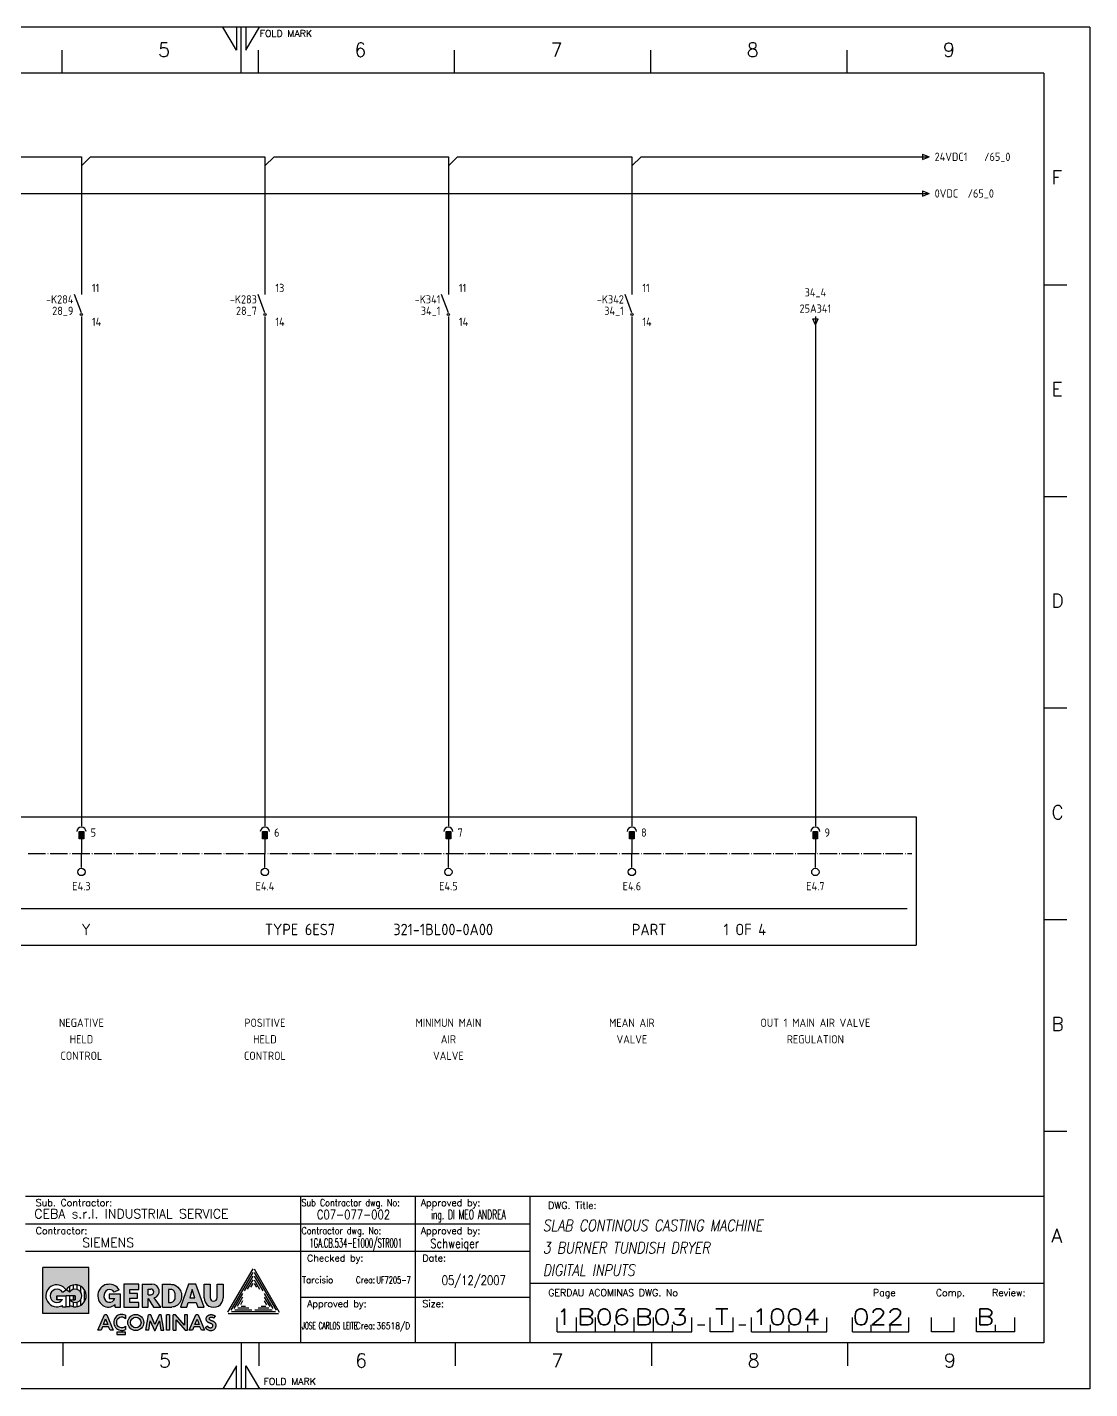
# Model space of a CAD drawing. Extents: x 520 to 940, y 6 to 303.
# Drawn here: x 708.5 to 940.2, y 6.5 to 303.5 of the extents above; entities that cross this region are included whole.
import ezdxf
from ezdxf.enums import TextEntityAlignment as Align

# ---------------------------------------------------------------- set-up
doc = ezdxf.new("R2010")
doc.units = 0
doc.header["$LTSCALE"] = 25
doc.header["$MEASUREMENT"] = 0
doc.linetypes.add('EPLANLINE7', pattern=[0])
doc.layers.get('0').update_dxf_attribs({"linetype": 'CONTINUOUS'})
for name, color, linetype in [('AUTOCONNECTING', 2, 'CONTINUOUS'), ('DESIG_', 3, 'CONTINUOUS'), ('FORM_1', 7, 'CONTINUOUS'), ('FORM_2', 4, 'CONTINUOUS'), ('FORM_3', 6, 'CONTINUOUS'), ('FORM_4', 1, 'CONTINUOUS'), ('MORSETTI', 7, 'CONTINUOUS'), ('RIF_', 7, 'CONTINUOUS'), ('SEF', 5, 'CONTINUOUS'), ('SIMBOLO', 4, 'CONTINUOUS'), ('TESTI', 7, 'CONTINUOUS'), ('TESTO', 5, 'CONTINUOUS')]:
    doc.layers.add(name, color=color, linetype=linetype)
doc.styles.add('ROMANS', font='romans.shx', dxfattribs={"width": 0.7, "oblique": 10, "height": 4})
doc.styles.get("Standard").update_dxf_attribs({"font": 'isocp.shx'})

# ---------------------------------------------------------------- blocks, each defined once
blk = doc.blocks.new('Format A3')
at = {"layer": 'FORM_1'}
h = blk.add_hatch(color=256, dxfattribs=at)
edge = h.paths.add_edge_path()
edge.add_line((217.87, 22.79), (217.87, 17.78))
edge.add_line((217.87, 17.78), (219.92, 17.78))
edge.add_spline(control_points=[(219.92, 17.78), (220.24, 17.85), (220.98, 18), (221.84, 18.93), (222.13, 20.2), (221.81, 21.63), (220.8, 22.71), (219.89, 22.77), (219.58, 22.79)], knot_values=[0, 0, 0, 0, 0.968333, 2.238245, 3.514092, 4.752916, 6.526982, 7.43734, 7.43734, 7.43734, 7.43734], degree=3, periodic=0)
edge.add_line((219.58, 22.79), (217.87, 22.79))
edge = h.paths.add_edge_path(flags=16)
edge.add_spline(control_points=[(219.59, 21.67), (219.7, 21.66), (220.06, 21.63), (220.6, 21.16), (220.68, 20.32), (220.63, 19.48), (220.1, 18.85), (219.69, 18.84), (219.58, 18.84)], knot_values=[0, 0, 0, 0, 0.326882, 1.089251, 1.872602, 2.763575, 3.625522, 3.966209, 3.966209, 3.966209, 3.966209], degree=3, periodic=0)
edge.add_line((219.58, 18.84), (219.17, 18.84))
edge.add_line((219.17, 18.84), (219.17, 21.67))
edge.add_line((219.17, 21.67), (219.59, 21.67))
h.paths.add_polyline_path([(223.55, 22.79), (221.81, 17.78), (223.19, 17.78), (223.48, 18.84), (225.23, 18.84), (225.54, 17.78), (226.94, 17.78), (225.11, 22.79)])
h.paths.add_polyline_path([(224.33, 21.67), (224.94, 19.81), (223.79, 19.81)], flags=16)
h.paths.add_polyline_path([(228.25, 22.79), (226.96, 22.79), (226.97, 19.8, 0.995265), (231.07, 19.81), (231.07, 22.79), (229.77, 22.79), (229.77, 19.87, -1), (228.25, 19.87)])
h.paths.add_polyline_path([(215.57, 22.79), (213.43, 22.79), (213.43, 17.78), (214.72, 17.78), (214.72, 19.66), (215.93, 17.78), (217.52, 17.78), (216.02, 19.84, 0.906396)])
h.paths.add_polyline_path([(215.29, 20.49), (214.72, 20.5), (214.72, 21.75), (215.31, 21.75, -1.017604)], flags=16)
h.paths.add_polyline_path([(209.42, 22.79), (209.42, 17.78), (212.73, 17.78), (212.73, 18.83), (210.73, 18.83), (210.73, 19.76), (212.41, 19.76), (212.41, 20.8), (210.73, 20.8), (210.73, 21.67), (212.73, 21.67), (212.73, 22.79)])
edge = h.paths.add_edge_path()
edge.add_ellipse((206.05, 20.28), major_axis=(0, -2.49), ratio=0.91559, start_angle=180.5657, end_angle=401.2517)
edge.add_line((207.56, 18.41), (207.56, 17.78))
edge.add_line((207.56, 17.78), (208.68, 17.78))
edge.add_line((208.68, 17.78), (208.68, 20.66))
edge.add_line((208.68, 20.66), (206.26, 20.66))
edge.add_line((206.26, 20.66), (206.26, 19.69))
edge.add_line((206.26, 19.69), (207.49, 19.69))
edge.add_ellipse((206.34, 20.25), major_axis=(0, -1.41), ratio=0.88785, start_angle=126.9107, end_angle=426.8029, ccw=False)
edge.add_line((207.34, 21.09), (208.41, 21.6))
edge.add_arc((206.36, 20.45), 2.34, 29.2872, 98.191)
h.paths.add_polyline_path([(205.74, 16.12), (205.19, 16.12), (203.77, 12.78), (204.46, 12.78), (204.76, 13.48), (206.07, 13.48), (206.44, 12.78), (207.11, 12.79)])
h.paths.add_polyline_path([(205.46, 15.22), (205.93, 14.01), (204.97, 14.01)], flags=16)
h.paths.add_polyline_path([(209.78, 12.92), (209.78, 13.66, -2.423597), (209.78, 15.28), (209.78, 16.02, 1.652966)])
h.paths.add_polyline_path([(210.29, 14.45, 1), (213.8, 14.45, 1)])
h.paths.add_polyline_path([(213.19, 14.45, -1), (210.89, 14.45, -1)], flags=16)
h.paths.add_polyline_path([(215.31, 16.12), (214.82, 16.12), (214.22, 12.78), (214.87, 12.78), (215.21, 14.84), (216.1, 12.73), (216.28, 12.73), (217.19, 14.84), (217.49, 12.78), (218.15, 12.78), (217.6, 16.12), (217.12, 16.12), (216.2, 13.99)])
h.paths.add_polyline_path([(219.4, 16.12), (218.75, 16.12), (218.75, 12.78), (219.4, 12.78)])
h.paths.add_polyline_path([(220.16, 12.78), (220.81, 12.78), (220.81, 15.04), (222.79, 12.78), (223.3, 12.78), (223.3, 16.12), (222.65, 16.12), (222.65, 13.88), (220.68, 16.12), (220.16, 16.12)])
h.paths.add_polyline_path([(225.66, 16.12), (225.13, 16.12), (223.7, 12.77), (224.39, 12.77), (224.69, 13.47), (226, 13.47), (226.37, 12.77), (227.04, 12.77)])
h.paths.add_polyline_path([(225.39, 15.2), (225.86, 14), (224.9, 14)], flags=16)
edge = h.paths.add_edge_path()
edge.add_spline(control_points=[(229.42, 15.81), (229.38, 15.84), (229.32, 15.89), (229.21, 15.96), (229.1, 16.02), (228.95, 16.09), (228.79, 16.14), (228.58, 16.18), (228.37, 16.18), (228.14, 16.15), (227.97, 16.08), (227.8, 16), (227.66, 15.88), (227.54, 15.75), (227.47, 15.59), (227.4, 15.42), (227.39, 15.24), (227.4, 15.04), (227.44, 14.85), (227.57, 14.66), (227.73, 14.54), (227.92, 14.42), (228.08, 14.35), (228.25, 14.29), (228.42, 14.23), (228.59, 14.16), (228.73, 14.07), (228.81, 13.98), (228.85, 13.89), (228.87, 13.78), (228.86, 13.67), (228.81, 13.54), (228.72, 13.42), (228.56, 13.32), (228.37, 13.29), (228.2, 13.3), (228.07, 13.34), (227.98, 13.38), (227.9, 13.44), (227.81, 13.5), (227.72, 13.6), (227.68, 13.69), (227.64, 13.74)], knot_values=[0, 0, 0, 0, 0.129897, 0.252239, 0.381983, 0.506097, 0.749316, 0.87783, 1.167741, 1.365595, 1.552935, 1.738999, 1.918105, 2.09238, 2.269928, 2.449255, 2.632957, 2.790606, 3.065835, 3.193419, 3.483878, 3.653535, 3.853782, 4.021202, 4.182707, 4.402789, 4.570564, 4.668988, 4.759204, 4.855589, 5.007336, 5.095097, 5.270281, 5.443299, 5.63607, 5.844858, 5.950481, 6.046454, 6.146081, 6.249423, 6.351995, 6.544354, 6.544354, 6.544354, 6.544354], degree=3, periodic=0)
edge.add_line((227.64, 13.74), (227.22, 13.33))
edge.add_spline(control_points=[(227.22, 13.33), (227.25, 13.3), (227.3, 13.21), (227.44, 13.06), (227.61, 12.91), (227.84, 12.8), (228.04, 12.73), (228.25, 12.7), (228.44, 12.69), (228.72, 12.72), (228.99, 12.82), (229.25, 13.03), (229.41, 13.25), (229.53, 13.57), (229.55, 13.89), (229.48, 14.23), (229.32, 14.44), (229.15, 14.58), (228.98, 14.67), (228.78, 14.76), (228.59, 14.83), (228.39, 14.91), (228.2, 15), (228.05, 15.18), (228.07, 15.39), (228.2, 15.54), (228.35, 15.61), (228.48, 15.63), (228.66, 15.63), (228.84, 15.57), (228.98, 15.46), (229.05, 15.4), (229.08, 15.37)], knot_values=[0, 0, 0, 0, 0.131114, 0.305389, 0.623258, 0.772631, 1.083491, 1.243018, 1.425854, 1.654083, 2.072988, 2.274716, 2.662927, 2.870188, 3.280959, 3.591243, 3.888658, 4.0589, 4.248032, 4.476436, 4.699919, 4.85554, 5.137678, 5.317889, 5.513624, 5.728226, 5.888869, 5.979085, 6.142909, 6.403998, 6.552706, 6.676571, 6.676571, 6.676571, 6.676571], degree=3, periodic=0)
edge.add_line((229.08, 15.37), (229.42, 15.81))
h.paths.add_polyline_path([(207.88, 12.33), (207.88, 11.83), (209.78, 11.83), (209.79, 12.33)])
h.paths.add_polyline_path([(201.77, 26.45), (191.77, 26.45), (191.77, 16.45), (201.77, 16.45)])
h.paths.add_polyline_path([(197.64, 18.19), (197.64, 17.87), (196.84, 17.87), (196.04, 17.87), (196.04, 18.19, -2.312045), (196.84, 21.6, -2.312045)], flags=16)
h.paths.add_polyline_path([(197.64, 19.43), (198.44, 19.43), (198.44, 20.27), (196.84, 20.27), (194.84, 20.27), (194.84, 19.43), (196.04, 19.43, -3.248328), (196.05, 21.08), (196.84, 21.6), (197.62, 21.08, -3.248328)], flags=0)
for p, q in [((420, 297), (0, 297)), ((234, 292), (231, 297)), ((234, 297), (234, 292)), ((235, 287), (235, 297)), ((236, 292), (239, 297)), ((236, 297), (236, 292)), ((420, 297), (420, 0)), ((195.93, 292), (195.93, 287)), ((238.7, 292), (238.7, 287)), ((281.48, 292), (281.48, 287)), ((324.26, 292), (324.26, 287)), ((367.03, 292), (367.03, 287)), ((410, 240.83), (415, 240.83)), ((410, 194.66), (415, 194.66)), ((410, 148.5), (415, 148.5)), ((410, 102.33), (415, 102.33)), ((410, 56.17), (415, 56.17)), ((248, 30), (248, 42)), ((273, 10), (273, 42)), ((188.01, 36), (298, 36)), ((191.77, 16.45), (191.77, 26.45)), ((201.77, 26.45), (191.77, 26.45)), ((201.77, 16.45), (201.77, 26.45)), ((237.53, 26.19), (232.06, 16.71)), ((237.53, 25.39), (232.76, 17.12)), ((237.53, 24.59), (235.65, 21.33)), ((237.53, 23.79), (236.34, 21.73)), ((237.83, 26.19), (243.31, 16.71)), ((237.83, 25.39), (242.62, 17.11)), ((237.83, 24.59), (239.72, 21.33)), ((237.83, 23.79), (239.03, 21.73)), ((196.04, 21.07), (196.84, 21.6)), ((197.64, 21.07), (196.84, 21.6)), ((197.64, 21.07), (197.64, 22.35)), ((198.44, 21.68), (198.44, 22.64)), ((199.24, 21.68), (199.24, 22.64)), ((200.04, 21.11), (200.04, 22.35)), ((200.84, 18.94), (200.84, 21.6)), ((208.41, 21.6), (207.34, 21.09)), ((209.42, 22.79), (209.42, 17.78)), ((212.73, 22.79), (209.42, 22.79)), ((210.73, 20.8), (210.73, 21.67)), ((210.73, 21.67), (212.73, 21.67)), ((212.41, 20.8), (210.73, 20.8)), ((212.41, 19.76), (212.41, 20.8)), ((212.73, 21.67), (212.73, 22.79)), ((213.43, 22.79), (213.43, 17.78)), ((213.43, 22.79), (215.57, 22.79)), ((214.72, 20.5), (214.72, 21.75)), ((214.72, 21.75), (215.31, 21.75)), ((217.87, 17.78), (217.87, 22.79)), ((217.87, 22.79), (219.58, 22.79)), ((223.55, 22.79), (221.81, 17.78)), ((225.11, 22.79), (223.55, 22.79)), ((224.33, 21.67), (223.79, 19.81)), ((224.94, 19.81), (224.33, 21.67)), ((226.94, 17.78), (225.11, 22.79)), ((226.97, 19.83), (226.96, 22.79)), ((226.96, 22.79), (228.25, 22.79)), ((228.25, 22.79), (228.25, 19.87)), ((229.77, 19.87), (229.77, 22.79)), ((229.77, 22.79), (231.07, 22.79)), ((231.07, 22.79), (231.07, 19.81)), ((237.53, 22.99), (237.04, 22.13)), ((237.83, 22.99), (238.33, 22.13)), ((298, 23), (410, 23)), ((194.84, 20.27), (196.84, 20.27)), ((194.84, 20.27), (196.84, 20.27)), ((194.84, 19.43), (194.84, 20.27)), ((194.84, 20.27), (194.84, 19.43)), ((196.04, 19.43), (194.84, 19.43)), ((196.04, 17.87), (196.04, 18.19)), ((196.04, 17.87), (196.84, 17.87)), ((196.84, 17.87), (196.84, 20.27)), ((198.84, 20.27), (196.84, 20.27)), ((198.84, 20.27), (196.84, 20.27)), ((197.64, 17.87), (196.84, 17.87)), ((197.64, 17.87), (197.64, 20.27)), ((197.64, 19.43), (198.84, 19.43)), ((197.64, 17.87), (197.64, 18.19)), ((198.44, 19.43), (198.44, 20.27)), ((198.44, 17.9), (198.44, 18.86)), ((198.84, 20.27), (198.84, 19.43)), ((198.84, 19.43), (198.84, 20.27)), ((199.24, 17.9), (199.24, 18.86)), ((200.04, 18.19), (200.04, 19.43)), ((208.68, 20.66), (206.26, 20.66)), ((206.26, 20.66), (206.26, 19.69)), ((206.26, 19.69), (207.49, 19.69)), ((207.56, 17.78), (207.56, 18.41)), ((208.68, 17.78), (208.68, 20.66)), ((210.73, 18.83), (210.73, 19.76)), ((210.73, 19.76), (212.41, 19.76)), ((212.73, 18.83), (210.73, 18.83)), ((212.73, 17.78), (212.73, 18.83)), ((214.72, 20.5), (215.31, 20.49)), ((214.72, 19.66), (215.93, 17.78)), ((214.72, 17.78), (214.72, 19.66)), ((217.52, 17.78), (216.02, 19.84)), ((223.19, 17.78), (223.48, 18.84)), ((223.48, 18.84), (225.23, 18.84)), ((223.79, 19.81), (224.94, 19.81)), ((225.23, 18.84), (225.54, 17.78)), ((235.33, 20.78), (233.45, 17.52)), ((235.33, 19.98), (234.14, 17.92)), ((235.33, 19.18), (234.84, 18.32)), ((234.98, 18.05), (235.98, 18.05)), ((239.39, 18.05), (240.39, 18.05)), ((240.04, 20.78), (241.92, 17.51)), ((240.04, 19.98), (241.23, 17.91)), ((240.04, 19.18), (240.54, 18.31)), ((248, 20), (298, 20)), ((201.77, 16.45), (191.77, 16.45)), ((203.77, 12.78), (205.19, 16.12)), ((204.97, 14.01), (205.46, 15.22)), ((205.74, 16.12), (205.19, 16.12)), ((205.46, 15.22), (205.93, 14.01)), ((205.74, 16.12), (207.11, 12.79)), ((207.56, 17.78), (208.68, 17.78)), ((209.42, 17.78), (212.73, 17.78)), ((209.78, 16.02), (209.78, 15.23)), ((213.43, 17.78), (214.72, 17.78)), ((214.22, 12.78), (214.82, 16.12)), ((215.31, 16.12), (214.82, 16.12)), ((216.2, 13.99), (215.31, 16.12)), ((215.93, 17.78), (217.52, 17.78)), ((217.12, 16.12), (216.2, 13.99)), ((217.6, 16.12), (217.12, 16.12)), ((218.15, 12.78), (217.6, 16.12)), ((217.87, 17.78), (219.92, 17.78)), ((218.75, 12.78), (218.75, 16.12)), ((219.4, 16.12), (218.75, 16.12)), ((219.4, 16.12), (219.4, 12.78)), ((220.16, 12.79), (220.16, 16.12)), ((220.68, 16.12), (220.16, 16.12)), ((222.65, 13.88), (220.68, 16.12)), ((220.81, 15.04), (222.79, 12.78)), ((220.81, 12.78), (220.81, 15.04)), ((221.81, 17.78), (223.19, 17.78)), ((222.65, 16.12), (222.65, 13.88)), ((223.3, 16.12), (222.65, 16.12)), ((223.3, 12.78), (223.3, 16.12)), ((223.7, 12.77), (225.13, 16.12)), ((224.9, 14), (225.39, 15.2)), ((225.66, 16.12), (225.13, 16.12)), ((225.39, 15.2), (225.86, 14)), ((225.54, 17.78), (226.94, 17.78)), ((225.66, 16.12), (227.04, 12.77)), ((229.08, 15.36), (229.42, 15.81)), ((232.21, 16.45), (243.16, 16.45)), ((232.9, 16.85), (242.47, 16.85)), ((233.6, 17.25), (237.37, 17.25)), ((234.29, 17.65), (236.67, 17.65)), ((238, 17.25), (241.77, 17.25)), ((238.7, 17.65), (241.08, 17.65)), ((204.46, 12.78), (203.77, 12.78)), ((204.76, 13.48), (204.46, 12.78)), ((206.07, 13.48), (204.76, 13.48)), ((205.93, 14.01), (204.97, 14.01)), ((206.44, 12.78), (206.07, 13.48)), ((207.11, 12.79), (206.44, 12.78)), ((207.88, 12.33), (207.88, 11.83)), ((209.79, 12.33), (207.88, 12.33)), ((209.78, 13.66), (209.78, 12.9)), ((209.78, 11.83), (209.79, 12.33)), ((214.87, 12.78), (214.22, 12.78)), ((214.87, 12.78), (215.21, 14.84)), ((215.21, 14.84), (216.1, 12.73)), ((216.1, 12.73), (216.28, 12.73)), ((216.28, 12.73), (217.19, 14.84)), ((217.19, 14.84), (217.49, 12.78)), ((217.49, 12.78), (218.15, 12.78)), ((219.4, 12.78), (218.75, 12.78)), ((220.16, 12.78), (220.81, 12.78)), ((222.79, 12.78), (223.3, 12.78)), ((224.39, 12.77), (223.7, 12.77)), ((224.69, 13.47), (224.39, 12.77)), ((226, 13.47), (224.69, 13.47)), ((225.86, 14), (224.9, 14)), ((226.37, 12.77), (226, 13.47)), ((227.04, 12.77), (226.37, 12.77)), ((227.22, 13.33), (227.64, 13.74)), ((196.11, 10), (196.11, 5)), ((207.88, 11.83), (209.78, 11.83)), ((235, 10), (235, 0)), ((238.89, 10), (238.89, 5)), ((281.66, 10), (281.66, 5)), ((324.44, 10), (324.44, 5)), ((367.22, 10), (367.22, 5)), ((234, 5), (231, 0)), ((234, 0), (234, 5)), ((236, 5), (239, 0)), ((236, 0), (236, 5)), ((420, 0), (0, 0))]:
    blk.add_line(p, q, dxfattribs=at)
blk.add_lwpolyline([(219.59, 21.67), (219.17, 21.67), (219.17, 18.84), (219.58, 18.84)], dxfattribs=at)
for radius in [1.75, 1.15]:
    blk.add_circle((212.04, 14.45), radius, dxfattribs=at)
for centre, radius, start, end in [((194.84, 20.27), 2.4, 33.5573, 300), ((194.84, 20.27), 1.46, 33.5573, 325.1132), ((198.84, 20.27), 2.4, 240, 146.4427), ((198.84, 20.27), 1.46, 214.8868, 146.4427), ((206.36, 20.45), 2.34, 29.2872, 98.191), ((215.31, 21.12), 0.633, 270, 90), ((215.65, 21.29), 1.5, 284.2434, 92.9996), ((229.02, 19.82), 2.05, 179.8525, 0.1475), ((229.01, 19.87), 0.761, 180, 0), ((208.97, 14.47), 1.75, 62.3456, 297.6544), ((208.97, 14.47), 1.15, 44.8431, 315.1569)]:
    blk.add_arc(centre, radius, start, end, dxfattribs=at)
for centre, major_axis, ratio, start_param, end_param in [((206.05, 20.28), (0, -2.49), 0.91559, 3.151467, 7.003163), ((206.34, 20.25), (0, -1.41), 0.88785, 2.21501, 7.449115)]:
    blk.add_ellipse(centre, major_axis=major_axis, ratio=ratio, start_param=start_param, end_param=end_param, dxfattribs=at)
for points in [[(219.58, 22.79), (220.48, 22.65), (221.76, 21.42), (222.04, 20.21), (221.73, 18.97), (220.84, 18.07), (219.92, 17.78)], [(219.58, 18.84), (219.91, 18.87), (220.52, 19.48), (220.66, 20.37), (220.5, 21.13), (219.91, 21.62), (219.59, 21.67)], [(227.22, 13.33), (227.3, 13.23), (227.41, 13.09), (227.66, 12.89), (227.79, 12.82), (228.09, 12.73), (228.24, 12.7), (228.43, 12.7), (228.65, 12.72), (229.04, 12.87), (229.2, 13), (229.43, 13.31), (229.5, 13.51), (229.53, 13.92), (229.46, 14.22), (229.28, 14.46), (229.15, 14.57), (228.99, 14.66), (228.78, 14.76), (228.57, 14.84), (228.43, 14.9), (228.18, 15.03), (228.07, 15.18), (228.09, 15.37), (228.22, 15.54), (228.37, 15.61), (228.46, 15.63), (228.62, 15.63), (228.87, 15.54), (228.99, 15.45), (229.08, 15.37)], [(227.64, 13.74), (227.75, 13.58), (227.81, 13.5), (227.9, 13.44), (227.98, 13.38), (228.07, 13.35), (228.17, 13.31), (228.38, 13.3), (228.56, 13.33), (228.71, 13.43), (228.82, 13.57), (228.85, 13.65), (228.86, 13.8), (228.84, 13.89), (228.8, 13.98), (228.74, 14.05), (228.6, 14.15), (228.4, 14.23), (228.25, 14.29), (228.09, 14.35), (227.91, 14.43), (227.76, 14.52), (227.54, 14.71), (227.47, 14.81), (227.4, 15.08), (227.39, 15.24), (227.41, 15.42), (227.47, 15.59), (227.55, 15.75), (227.66, 15.88), (227.8, 15.99), (227.97, 16.08), (228.14, 16.14), (228.34, 16.17), (228.63, 16.17), (228.75, 16.14), (228.99, 16.07), (229.1, 16.02), (229.21, 15.96), (229.31, 15.89), (229.42, 15.81)]]:
    blk.add_spline(points, degree=3, dxfattribs=at)
at = {"layer": 'FORM_3'}
for p, q in [((410, 287), (25, 287)), ((410, 287), (410, 10)), ((410, 10), (25, 10))]:
    blk.add_line(p, q, dxfattribs=at)
at = {"layer": 'FORM_4'}
for p, q in [((188.01, 42), (410, 42)), ((298, 10), (298, 42)), ((188.01, 30), (298, 30)), ((248, 10), (248, 30)), ((303.88, 12.42), (303.88, 15.51)), ((308.08, 12.42), (308.08, 15.51)), ((312.28, 12.42), (312.28, 15.51)), ((320.68, 12.42), (320.68, 15.51)), ((324.88, 12.42), (324.88, 15.51)), ((333.28, 12.42), (333.28, 15.51)), ((337.28, 12.42), (337.28, 15.51)), ((342.28, 12.42), (342.28, 15.51)), ((346.28, 12.42), (346.28, 15.51)), ((362.68, 12.42), (362.68, 15.51)), ((368.28, 12.42), (368.28, 15.51)), ((380.58, 12.42), (380.58, 15.51)), ((385.48, 12.42), (385.48, 15.51)), ((390.48, 12.42), (390.48, 15.51)), ((395.28, 12.42), (395.28, 15.51)), ((403.68, 12.42), (403.68, 15.51)), ((303.88, 12.42), (333.28, 12.42)), ((316.48, 12.42), (316.48, 13.97)), ((316.48, 12.42), (316.48, 13.97)), ((329.08, 12.42), (329.08, 13.97)), ((334.53, 13.97), (336.06, 13.97)), ((342.28, 12.42), (337.28, 12.42)), ((343.53, 13.97), (345.03, 13.97)), ((346.28, 12.42), (346.28, 13.97)), ((346.28, 12.42), (362.68, 12.42)), ((350.38, 12.42), (350.38, 13.97)), ((354.48, 12.42), (354.48, 13.97)), ((358.58, 12.42), (358.58, 13.97)), ((368.28, 12.42), (380.58, 12.42)), ((372.38, 12.42), (372.38, 13.97)), ((376.48, 12.42), (376.48, 13.97)), ((390.48, 12.42), (385.48, 12.42)), ((399.13, 12.42), (395.28, 12.42)), ((403.68, 12.42), (399.13, 12.42)), ((399.48, 12.42), (399.48, 13.97))]:
    blk.add_line(p, q, dxfattribs=at)
at = {"layer": 'FORM_1', "style": 'ROMANS'}
for p in [(239.05, 294.88), (239.88, 0.84)]:
    blk.add_text('FOLD MARK', height=1.5, dxfattribs=at).set_placement(p)
at = {"layer": 'FORM_2', "style": 'ROMANS'}
for s, p in [('Sub. Contractor:', (190.24, 39.84)), ('Approved by:', (274.17, 39.84)), ('DWG. Title:', (301.92, 39.27)), ('Contractor:', (190.24, 33.75)), ('Approved by:', (274.17, 33.72)), ('Checked by:', (249.38, 27.74)), ('Date:', (274.53, 27.74)), ('GERDAU ACOMINAS DWG. No', (301.96, 20.23)), ('Page', (372.75, 20.23)), ('Comp.', (386.46, 20.23)), ('Review:', (398.72, 20.23)), ('Approved by:', (249.38, 17.83)), ('Size:', (274.53, 17.79))]:
    blk.add_text(s, height=1.5, dxfattribs=at).set_placement(p)
for s, width, p in [('Sub Contractor dwg. No:', 0.85, (248.15, 39.84)), ('Contractor dwg. No:', 0.85, (248.15, 33.72)), ('Crea:', 0.8, (260.02, 23)), ('Crea:', 0.8, (260.02, 13))]:
    blk.add_text(s, height=1.5, dxfattribs=dict(at, width=width)).set_placement(p)
at = {"layer": 'FORM_2', "style": 'ROMANS', "flags": 4}
for tag, p in [('21', (189.91, 37.18)), ('18', (189.91, 30.89))]:
    blk.add_attdef(tag, p, '', height=2, dxfattribs=at)
at = {"layer": 'FORM_2', "color": 4, "style": 'ROMANS', "width": 0.8, "flags": 4}
for tag, p in [('22', (251.5, 37)), ('19', (251.5, 30.8)), ('24', (278.73, 22.67))]:
    blk.add_attdef(tag, p, '', height=2, dxfattribs=at)
at = {"layer": 'FORM_2', "style": 'ROMANS', "flags": 4}
for tag, p, height, width in [('23', (276.41, 37.01), 2, 0.8), ('20', (276.22, 30.68), 2, 0.8), ('14', (248.25, 23), 1.5, 0.9), ('15', (264.49, 22.98), 1.5, 0.8), ('16', (248.25, 13), 1.5, 0.9), ('17', (264.49, 12.98), 1.5, 0.8)]:
    blk.add_attdef(tag, p, '', height=height, dxfattribs=dict(at, width=width))
at = {"layer": 'FORM_4', "style": 'ROMANS'}
for s, p in [('5', (216.92, 290.56)), ('6', (259.7, 290.56)), ('7', (302.47, 290.56)), ('8', (345.25, 290.56)), ('9', (388.03, 290.56)), ('F', (411.64, 262.73)), ('E', (411.64, 216.57)), ('D', (411.64, 170.4)), ('C', (411.64, 124.24)), ('B', (411.64, 78.07)), ('A', (411.64, 31.9)), ('5', (217.1, 4.65)), ('6', (259.88, 4.65)), ('7', (302.66, 4.65)), ('8', (345.43, 4.65)), ('9', (388.21, 4.65))]:
    blk.add_text(s, height=3, dxfattribs=at).set_placement(p)
at = {"layer": 'FORM_4', "color": 1, "style": 'ROMANS', "oblique": 10, "width": 0.8, "flags": 4}
for tag, p in [('11', (300.77, 34.39)), ('12', (300.77, 29.5)), ('13', (300.77, 24.62))]:
    blk.add_attdef(tag, p, '', height=2.5, dxfattribs=at)
at = {"layer": 'FORM_4', "color": 1, "style": 'ROMANS', "flags": 2}
blk.add_attdef('25', (279.66, 12.25), '', height=5, dxfattribs=at)
at = {"layer": 'FORM_4', "style": 'ROMANS', "width": 1.25, "flags": 4}
for tag, p in [('1', (303.88, 13.92)), ('3', (312.28, 13.92)), ('5', (324.88, 13.92)), ('7', (346.28, 13.92)), ('10', (395.28, 13.92))]:
    blk.add_attdef(tag, p, '', height=3.5, dxfattribs=at)
for tag, p in [('2', (310.18, 13.92)), ('4', (322.78, 13.92)), ('6', (339.78, 13.92)), ('9', (387.98, 13.92))]:
    blk.add_attdef(tag, text='', height=3.5, dxfattribs=at).set_placement(p, align=Align.CENTER)
at = {"layer": 'FORM_4', "color": 1, "style": 'ROMANS', "width": 1.25, "flags": 4}
blk.add_attdef('8', (368.28, 13.92), '', height=3.5, dxfattribs=at)
blk = doc.blocks.new('SO269')
at = {"layer": 'TESTI', "color": 2, "linetype": 'EPLANLINE7'}
for p, q in [((-2, 0), (0, 0)), ((0, 0), (0, -2)), ((0, -2), (2, 0))]:
    blk.add_line(p, q, dxfattribs=at)
blk = doc.blocks.new('1_0_IEC_WUPI')
at = {"layer": 'SIMBOLO', "color": 3, "linetype": 'EPLANLINE7'}
for p, q in [((0, 4), (0, 2)), ((0, -2), (-1.5, 2)), ((0, -2.8), (0, -4))]:
    blk.add_line(p, q, dxfattribs=at)
blk.add_circle((0, -2.4), 0.25, dxfattribs=at)
blk = doc.blocks.new('31_0_IEC_WUPI')
at = {"layer": 'TESTI', "color": 3, "linetype": 'EPLANLINE7'}
for p, q in [((0, 4), (0, 2)), ((-0.5, 0.8), (0.5, 0.8)), ((-0.5, -0.8), (-0.5, 0.8)), ((0.5, 0.8), (0.5, -0.8)), ((0.5, -0.8), (-0.5, -0.8))]:
    blk.add_line(p, q, dxfattribs=at)
blk.add_arc((0, 0.8), 1, 0, 180, dxfattribs=at)
blk.add_solid([(-0.5, -0.8), (0.5, -0.8), (-0.5, 0.8), (0.5, 0.8)], dxfattribs=at)
blk = doc.blocks.new('SO303')
at = {"layer": 'TESTI', "color": 2, "linetype": 'EPLANLINE7'}
blk.add_line((0, 1), (0, 4), dxfattribs=at)
blk.add_circle((0, 0), 0.8, dxfattribs=at)
blk = doc.blocks.new('SO286')
at = {"layer": 'SIMBOLO', "color": 2, "linetype": 'EPLANLINE7'}
for p, q in [((0, -0.675), (-0.575, 0.675)), ((-0.575, 0.675), (0.575, 0.675)), ((0, 1.175), (0, -0.575)), ((0, -0.675), (0.575, 0.675))]:
    blk.add_line(p, q, dxfattribs=at)
blk = doc.blocks.new('SO284')
at = {"layer": 'TESTI', "color": 2, "linetype": 'EPLANLINE7'}
for p, q in [((-1.175, 0), (0.675, 0)), ((-0.675, 0.575), (0.8, 0)), ((-0.675, 0.575), (-0.675, -0.575)), ((-0.675, -0.575), (0.8, 0))]:
    blk.add_line(p, q, dxfattribs=at)

msp = doc.modelspace()

# ---------------------------------------------------------------- linework, layer by layer
at = {"layer": 'AUTOCONNECTING', "color": 2, "linetype": 'EPLANLINE7'}
for p, q in [((682.36, 275.19), (718.36, 275.19)), ((722.36, 275.19), (758.36, 275.19)), ((762.36, 275.19), (798.36, 275.19)), ((802.36, 275.19), (838.36, 275.19)), ((842.36, 275.19), (904.36, 275.19)), ((720.36, 273.19), (720.36, 247.19)), ((760.36, 273.19), (760.36, 247.19)), ((800.36, 273.19), (800.36, 247.19)), ((840.36, 273.19), (840.36, 247.19)), ((572.36, 267.19), (904.36, 267.19)), ((720.36, 239.19), (720.36, 131.19)), ((760.36, 239.19), (760.36, 131.19)), ((800.36, 239.19), (800.36, 131.19)), ((840.36, 239.19), (840.36, 131.19)), ((880.36, 239.19), (880.36, 131.19)), ((720.36, 127.19), (720.36, 123.19)), ((760.36, 127.19), (760.36, 123.19)), ((800.36, 127.19), (800.36, 123.19)), ((840.36, 127.19), (840.36, 123.19)), ((880.36, 127.19), (880.36, 123.19))]:
    msp.add_line(p, q, dxfattribs=at)
at = {"layer": 'SIMBOLO', "color": 1, "linetype": 'EPLANLINE7'}
for p, q in [((578.36, 131.19), (902.36, 131.19)), ((902.36, 131.19), (902.36, 103.19)), ((578.36, 103.19), (902.36, 103.19))]:
    msp.add_line(p, q, dxfattribs=at)
at = {"layer": 'TESTI', "color": 1, "linetype": 'EPLANLINE7'}
for p, q in [((708.74, 123.19), (712.56, 123.19)), ((713.06, 123.19), (713.14, 123.19)), ((713.54, 123.19), (717.36, 123.19)), ((717.84, 123.19), (717.94, 123.19)), ((718.34, 123.19), (722.16, 123.19)), ((722.64, 123.19), (722.74, 123.19)), ((723.11, 123.19), (726.96, 123.19)), ((727.44, 123.19), (727.54, 123.19)), ((727.91, 123.19), (731.74, 123.19)), ((732.21, 123.19), (732.31, 123.19)), ((732.71, 123.19), (736.54, 123.19)), ((737.01, 123.19), (737.11, 123.19)), ((737.49, 123.19), (741.34, 123.19)), ((741.81, 123.19), (741.91, 123.19)), ((742.29, 123.19), (746.11, 123.19)), ((746.59, 123.19), (746.69, 123.19)), ((747.09, 123.19), (750.91, 123.19)), ((751.39, 123.19), (751.49, 123.19)), ((751.86, 123.19), (755.71, 123.19)), ((756.19, 123.19), (756.29, 123.19)), ((756.66, 123.19), (760.49, 123.19)), ((760.99, 123.19), (761.06, 123.19)), ((761.46, 123.19), (765.29, 123.19)), ((765.76, 123.19), (765.86, 123.19)), ((766.24, 123.19), (770.09, 123.19)), ((770.56, 123.19), (770.66, 123.19)), ((771.04, 123.19), (774.86, 123.19)), ((775.36, 123.19), (775.44, 123.19)), ((775.84, 123.19), (779.66, 123.19)), ((780.14, 123.19), (780.24, 123.19)), ((780.61, 123.19), (784.46, 123.19)), ((784.94, 123.19), (785.04, 123.19)), ((785.41, 123.19), (789.26, 123.19)), ((789.74, 123.19), (789.84, 123.19)), ((790.21, 123.19), (794.04, 123.19)), ((794.51, 123.19), (794.61, 123.19)), ((795.01, 123.19), (798.84, 123.19)), ((799.31, 123.19), (799.41, 123.19)), ((799.79, 123.19), (803.64, 123.19)), ((804.11, 123.19), (804.21, 123.19)), ((804.59, 123.19), (808.41, 123.19)), ((808.89, 123.19), (808.99, 123.19)), ((809.39, 123.19), (813.21, 123.19)), ((813.69, 123.19), (813.79, 123.19)), ((814.16, 123.19), (818.01, 123.19)), ((818.49, 123.19), (818.59, 123.19)), ((818.96, 123.19), (822.79, 123.19)), ((823.29, 123.19), (823.36, 123.19)), ((823.76, 123.19), (827.59, 123.19)), ((828.06, 123.19), (828.16, 123.19)), ((828.54, 123.19), (832.39, 123.19)), ((832.86, 123.19), (832.96, 123.19)), ((833.34, 123.19), (837.16, 123.19)), ((837.66, 123.19), (837.74, 123.19)), ((838.14, 123.19), (841.96, 123.19)), ((842.44, 123.19), (842.54, 123.19)), ((842.91, 123.19), (846.76, 123.19)), ((847.24, 123.19), (847.34, 123.19)), ((847.71, 123.19), (851.54, 123.19)), ((852.04, 123.19), (852.11, 123.19)), ((852.51, 123.19), (856.34, 123.19)), ((856.81, 123.19), (856.91, 123.19)), ((857.31, 123.19), (861.14, 123.19)), ((861.61, 123.19), (861.71, 123.19)), ((862.09, 123.19), (865.94, 123.19)), ((866.41, 123.19), (866.51, 123.19)), ((866.89, 123.19), (870.71, 123.19)), ((871.19, 123.19), (871.29, 123.19)), ((871.69, 123.19), (875.51, 123.19)), ((875.99, 123.19), (876.09, 123.19)), ((876.46, 123.19), (880.31, 123.19)), ((880.79, 123.19), (880.89, 123.19)), ((881.26, 123.19), (885.09, 123.19)), ((885.56, 123.19), (885.66, 123.19)), ((886.06, 123.19), (889.89, 123.19)), ((890.36, 123.19), (890.46, 123.19)), ((890.84, 123.19), (894.69, 123.19)), ((895.16, 123.19), (895.26, 123.19)), ((895.64, 123.19), (899.46, 123.19)), ((899.96, 123.19), (900.04, 123.19)), ((900.44, 123.19), (901.36, 123.19)), ((901.16, 123.19), (901.36, 123.19))]:
    msp.add_line(p, q, dxfattribs=at)
at = {"layer": 'TESTI', "color": 0, "linetype": 'EPLANLINE7'}
for p, q in [((584.36, 111.19), (840.36, 111.19)), ((840.36, 111.19), (900.36, 111.19))]:
    msp.add_line(p, q, dxfattribs=at)

# ---------------------------------------------------------------- block references
ref = msp.add_blockref('Format A3', (520.17, 6.46))
ref.add_attrib('1', '1', (824.05, 20.37), dxfattribs={"layer": 'FORM_4', "height": 3.5, "style": 'ROMANS'})
ref.add_attrib('2', 'B', dxfattribs={"layer": 'FORM_4', "height": 3.5, "style": 'ROMANS', "width": 1.25}).set_placement((830.35, 20.37), align=Align.CENTER)
ref.add_attrib('3', '06', (832.45, 20.37), dxfattribs={"layer": 'FORM_4', "height": 3.5, "style": 'ROMANS', "width": 1.25})
ref.add_attrib('4', 'B', dxfattribs={"layer": 'FORM_4', "height": 3.5, "style": 'ROMANS', "width": 1.25}).set_placement((842.95, 20.37), align=Align.CENTER)
ref.add_attrib('5', '03', (845.05, 20.37), dxfattribs={"layer": 'FORM_4', "height": 3.5, "style": 'ROMANS', "width": 1.25})
ref.add_attrib('6', 'T', dxfattribs={"layer": 'FORM_4', "height": 3.5, "style": 'ROMANS', "width": 1.25}).set_placement((859.95, 20.37), align=Align.CENTER)
ref.add_attrib('7', '1004', (866.45, 20.37), dxfattribs={"layer": 'FORM_4', "height": 3.5, "style": 'ROMANS', "width": 1.25})
ref.add_attrib('8', '022', (888.45, 20.37), dxfattribs={"layer": 'FORM_4', "color": 1, "height": 3.5, "style": 'ROMANS', "width": 1.25})
ref.add_attrib('10', 'B', (915.45, 20.37), dxfattribs={"layer": 'FORM_4', "height": 3.5, "style": 'ROMANS', "width": 1.25})
ref.add_attrib('11', 'SLAB CONTINOUS CASTING MACHINE', (820.94, 40.84), dxfattribs={"layer": 'FORM_4', "color": 1, "height": 2.5, "style": 'ROMANS', "oblique": 10, "width": 0.8})
ref.add_attrib('12', '3 BURNER TUNDISH DRYER', (820.94, 35.96), dxfattribs={"layer": 'FORM_4', "color": 1, "height": 2.5, "style": 'ROMANS', "oblique": 10, "width": 0.8})
ref.add_attrib('13', 'DIGITAL INPUTS', (820.94, 31.08), dxfattribs={"layer": 'FORM_4', "color": 1, "height": 2.5, "style": 'ROMANS', "oblique": 10, "width": 0.8})
ref.add_attrib('14', 'Tarcisio', (768.42, 29.46), dxfattribs={"layer": 'FORM_2', "height": 1.5, "style": 'ROMANS', "width": 0.9})
ref.add_attrib('15', 'UF7205-7', (784.67, 29.43), dxfattribs={"layer": 'FORM_2', "height": 1.5, "style": 'ROMANS', "width": 0.7})
ref.add_attrib('16', 'JOSE CARLOS LEITE', (768.42, 19.46), dxfattribs={"layer": 'FORM_2', "height": 1.5, "style": 'ROMANS', "width": 0.5})
ref.add_attrib('17', '36518/D', (784.67, 19.43), dxfattribs={"layer": 'FORM_2', "height": 1.5, "style": 'ROMANS', "width": 0.8})
ref.add_attrib('18', '       SIEMENS', (710.09, 37.35), dxfattribs={"layer": 'FORM_2', "height": 2, "style": 'ROMANS'})
ref.add_attrib('19', '1GA.CB.534-E1000/STR001', (770.11, 37.26), dxfattribs={"layer": 'FORM_2', "color": 4, "height": 2, "style": 'ROMANS', "width": 0.5})
ref.add_attrib('20', 'Schweiger', (796.4, 37.14), dxfattribs={"layer": 'FORM_2', "height": 2, "style": 'ROMANS', "width": 0.8})
ref.add_attrib('21', 'CEBA s.r.I. INDUSTRIAL SERVICE', (710.09, 43.63), dxfattribs={"layer": 'FORM_2', "height": 2, "style": 'ROMANS'})
ref.add_attrib('22', 'C07-077-002', (771.68, 43.46), dxfattribs={"layer": 'FORM_2', "color": 4, "height": 2, "style": 'ROMANS', "width": 0.8})
ref.add_attrib('23', 'ing. DI MEO ANDREA', (796.58, 43.46), dxfattribs={"layer": 'FORM_2', "height": 2, "style": 'ROMANS', "width": 0.6})
ref.add_attrib('24', '05/12/2007', (798.9, 29.13), dxfattribs={"layer": 'FORM_2', "color": 4, "height": 2, "style": 'ROMANS', "width": 0.8})
at = {"layer": 'SIMBOLO'}
for name, p in [('SO269', (720.36, 275.19)), ('SO269', (760.36, 275.19)), ('SO269', (800.36, 275.19)), ('SO269', (840.36, 275.19)), ('SO284', (904.36, 275.19)), ('SO284', (904.36, 267.19)), ('SO286', (880.36, 239.19)), ('SO303', (720.36, 119.19)), ('SO303', (760.36, 119.19)), ('SO303', (800.36, 119.19)), ('SO303', (840.36, 119.19)), ('SO303', (880.36, 119.19))]:
    msp.add_blockref(name, p, dxfattribs=at)
ref = msp.add_blockref('1_0_IEC_WUPI', (720.36, 243.19), dxfattribs=at)
ref.add_attrib('SEF_1', '-K284', dxfattribs={"layer": 'SEF', "color": 2, "height": 1.8, "width": 1.000667, "flags": 2}).set_placement((718.61, 243.19), align=Align.RIGHT)
ref.add_attrib('DESIGN._1', '11', (722.64, 245.69), dxfattribs={"layer": 'DESIG_', "color": 2, "height": 1.8, "width": 1.000667, "flags": 2})
ref.add_attrib('DESIGN._2', '14', (722.64, 238.29), dxfattribs={"layer": 'DESIG_', "color": 2, "height": 1.8, "width": 1.000667, "flags": 2})
ref = msp.add_blockref('1_0_IEC_WUPI', (760.36, 243.19), dxfattribs=at)
ref.add_attrib('SEF_1', '-K283', dxfattribs={"layer": 'SEF', "color": 2, "height": 1.8, "width": 1.000667, "flags": 2}).set_placement((758.61, 243.19), align=Align.RIGHT)
ref.add_attrib('DESIGN._1', '13', (762.64, 245.69), dxfattribs={"layer": 'DESIG_', "color": 2, "height": 1.8, "width": 1.000667, "flags": 2})
ref.add_attrib('DESIGN._2', '14', (762.64, 238.29), dxfattribs={"layer": 'DESIG_', "color": 2, "height": 1.8, "width": 1.000667, "flags": 2})
ref = msp.add_blockref('1_0_IEC_WUPI', (800.36, 243.19), dxfattribs=at)
ref.add_attrib('SEF_1', '-K341', dxfattribs={"layer": 'SEF', "color": 2, "height": 1.8, "width": 1.000667, "flags": 2}).set_placement((798.61, 243.19), align=Align.RIGHT)
ref.add_attrib('DESIGN._1', '11', (802.64, 245.69), dxfattribs={"layer": 'DESIG_', "color": 2, "height": 1.8, "width": 1.000667, "flags": 2})
ref.add_attrib('DESIGN._2', '14', (802.64, 238.29), dxfattribs={"layer": 'DESIG_', "color": 2, "height": 1.8, "width": 1.000667, "flags": 2})
ref = msp.add_blockref('1_0_IEC_WUPI', (840.36, 243.19), dxfattribs=at)
ref.add_attrib('SEF_1', '-K342', dxfattribs={"layer": 'SEF', "color": 2, "height": 1.8, "width": 1.000667, "flags": 2}).set_placement((838.61, 243.19), align=Align.RIGHT)
ref.add_attrib('DESIGN._1', '11', (842.64, 245.69), dxfattribs={"layer": 'DESIG_', "color": 2, "height": 1.8, "width": 1.000667, "flags": 2})
ref.add_attrib('DESIGN._2', '14', (842.64, 238.29), dxfattribs={"layer": 'DESIG_', "color": 2, "height": 1.8, "width": 1.000667, "flags": 2})
ref = msp.add_blockref('31_0_IEC_WUPI', (720.36, 127.19), dxfattribs=at)
ref.add_attrib('DESIGN._1', '5', (722.36, 126.89), dxfattribs={"layer": 'MORSETTI', "color": 2, "height": 1.8, "width": 1.000667, "flags": 2})
ref = msp.add_blockref('31_0_IEC_WUPI', (760.36, 127.19), dxfattribs=at)
ref.add_attrib('DESIGN._1', '6', (762.36, 126.89), dxfattribs={"layer": 'MORSETTI', "color": 2, "height": 1.8, "width": 1.000667, "flags": 2})
ref = msp.add_blockref('31_0_IEC_WUPI', (800.36, 127.19), dxfattribs=at)
ref.add_attrib('DESIGN._1', '7', (802.36, 126.89), dxfattribs={"layer": 'MORSETTI', "color": 2, "height": 1.8, "width": 1.000667, "flags": 2})
ref = msp.add_blockref('31_0_IEC_WUPI', (840.36, 127.19), dxfattribs=at)
ref.add_attrib('DESIGN._1', '8', (842.36, 126.89), dxfattribs={"layer": 'MORSETTI', "color": 2, "height": 1.8, "width": 1.000667, "flags": 2})
ref = msp.add_blockref('31_0_IEC_WUPI', (880.36, 127.19), dxfattribs=at)
ref.add_attrib('DESIGN._1', '9', (882.36, 126.89), dxfattribs={"layer": 'MORSETTI', "color": 2, "height": 1.8, "width": 1.000667, "flags": 2})

# ---------------------------------------------------------------- texts
at = {"layer": 'RIF_', "color": 2, "width": 1.000667}
for p in [(917.16, 274.29), (913.56, 266.29)]:
    msp.add_text('/65_0', height=1.8, dxfattribs=at).set_placement(p)
msp.add_text('34_4', height=1.8, dxfattribs=at).set_placement((880.36, 244.72), align=Align.CENTER)
for s, p in [('28_9', (718.61, 240.69)), ('28_7', (758.61, 240.69)), ('34_1', (798.61, 240.69)), ('34_1', (838.61, 240.69))]:
    msp.add_text(s, height=1.8, dxfattribs=at).set_placement(p, align=Align.RIGHT)
at = {"layer": 'TESTO', "color": 2, "width": 1.000667}
for s, p in [('24VDC1', (906.36, 274.29)), ('0VDC', (906.36, 266.29))]:
    msp.add_text(s, height=1.8, dxfattribs=at).set_placement(p)
for s, p in [('25A341', (880.36, 241.19)), ('E4.3', (720.36, 115.19)), ('E4.4', (760.36, 115.19)), ('E4.5', (800.36, 115.19)), ('E4.6', (840.36, 115.19)), ('E4.7', (880.36, 115.19)), ('NEGATIVE', (720.36, 85.39)), ('POSITIVE', (760.36, 85.39)), ('MINIMUN MAIN', (800.36, 85.39)), ('MEAN AIR', (840.36, 85.39)), ('OUT 1 MAIN AIR VALVE', (880.36, 85.39)), ('HELD', (720.36, 81.79)), ('HELD', (760.36, 81.79)), ('AIR', (800.36, 81.79)), ('VALVE', (840.36, 81.79)), ('REGULATION', (880.36, 81.79)), ('CONTROL', (720.36, 78.19)), ('CONTROL', (760.36, 78.19)), ('VALVE', (800.36, 78.19))]:
    msp.add_text(s, height=1.8, dxfattribs=at).set_placement(p, align=Align.CENTER)
at = {"layer": 'TESTO', "color": 3, "width": 1.0032}
for s, p in [('Y', (720.36, 105.39)), ('TYPE 6ES7', (760.36, 105.39)), ('321-1BL00-0A00', (788.36, 105.39)), ('PART', (840.36, 105.39)), ('1 OF 4', (860.36, 105.39))]:
    msp.add_text(s, height=2.5, dxfattribs=at).set_placement(p)

doc.saveas('drawing.dxf')
